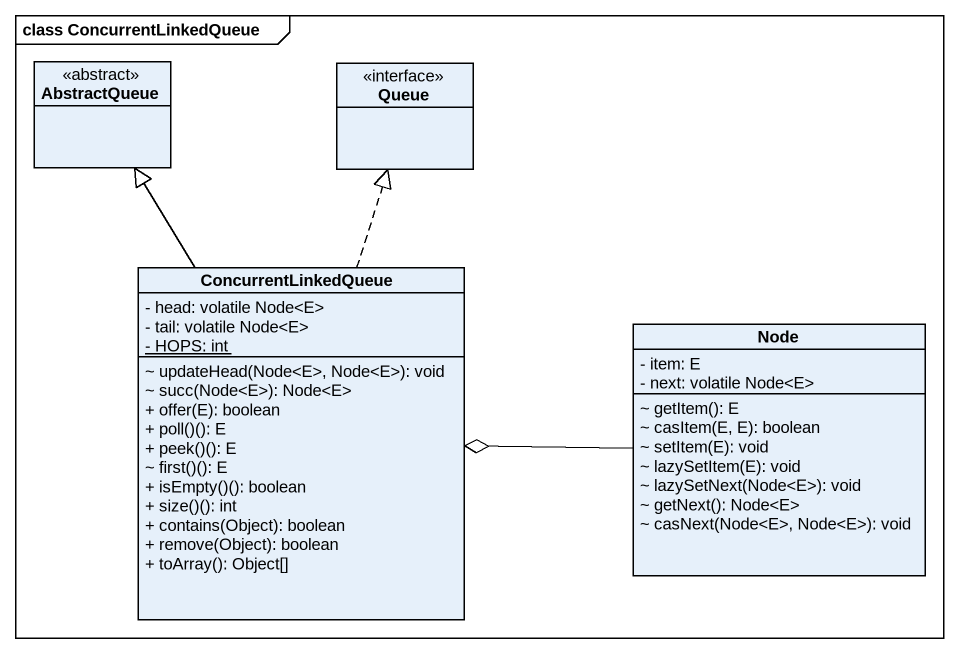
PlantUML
@startuml
mainframe class ConcurrentLinkedQueue
hide circle
hide empty members
skinparam classAttributeIconSize 0
class AbstractQueue <<abstract>>
class "Queue" as Queue_ <<interface>>
class ConcurrentLinkedQueue {
  - head: volatile Node<E>
  - tail: volatile Node<E>
  {static} - HOPS: int
  ~ updateHead(Node<E>, Node<E>): void
  ~ succ(Node<E>): Node<E>
  + offer(E): boolean
  + poll()(): E
  + peek()(): E
  ~ first()(): E
  + isEmpty()(): boolean
  + size()(): int
  + contains(Object): boolean
  + remove(Object): boolean
  + toArray(): Object[]
}
class "Node" as Node_ {
  - item: E
  - next: volatile Node<E>
  ~ getItem(): E
  ~ casItem(E, E): boolean
  ~ setItem(E): void
  ~ lazySetItem(E): void
  ~ lazySetNext(Node<E>): void
  ~ getNext(): Node<E>
  ~ casNext(Node<E>, Node<E>): void
}
ConcurrentLinkedQueue -up-|> AbstractQueue
ConcurrentLinkedQueue .up.|> Queue_
Node_ -left-o ConcurrentLinkedQueue
@enduml
